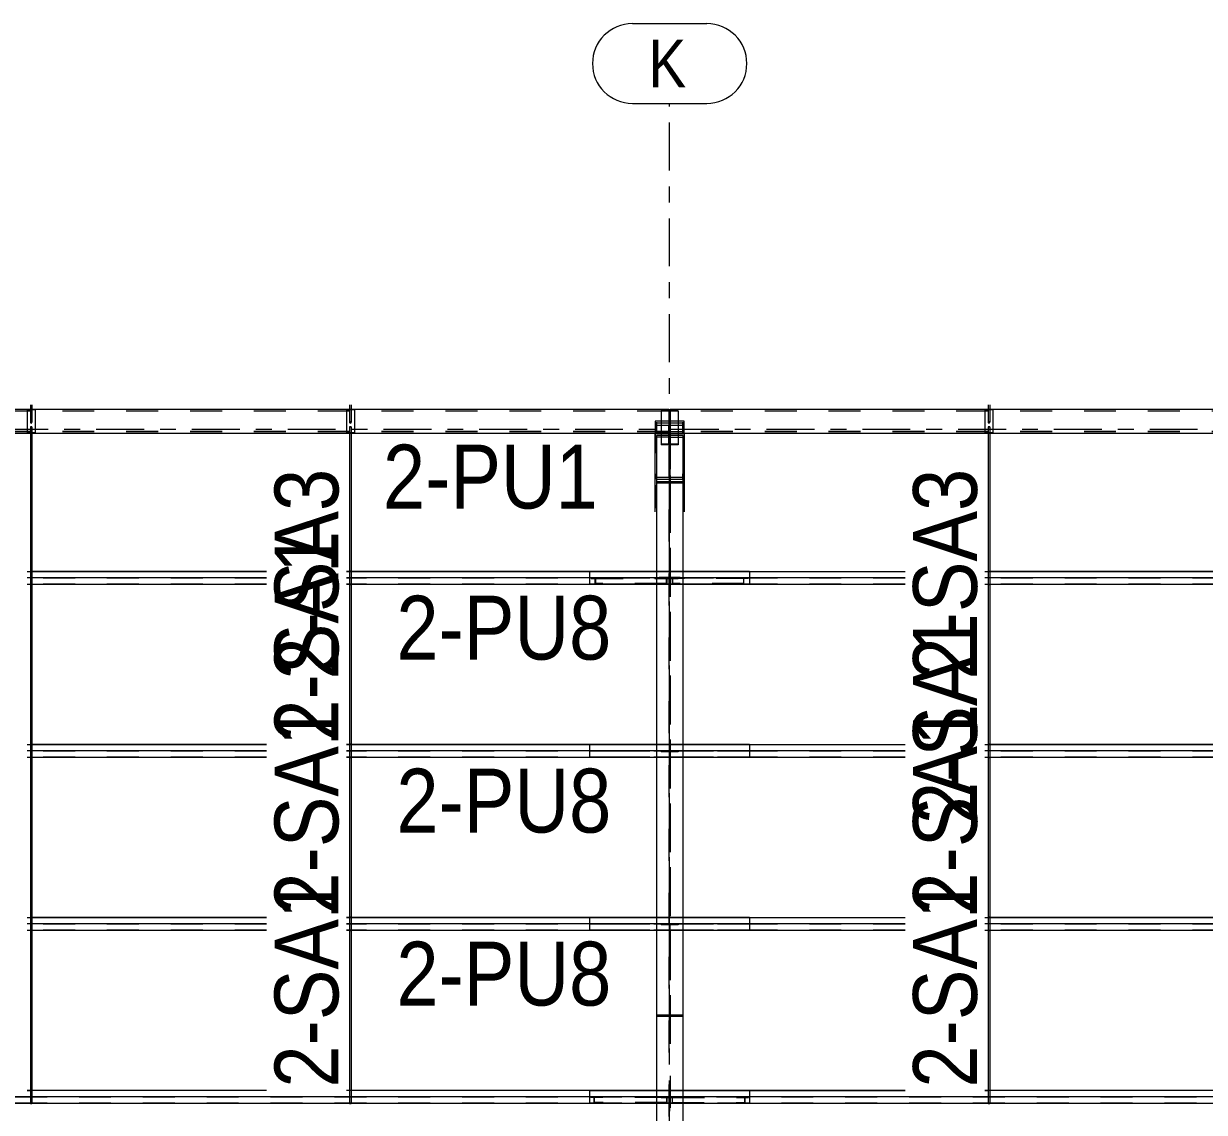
# Model space of a CAD drawing. Header units: millimetres. Extents: x -56 to 1115, y -311 to 509.
# Drawn here: x 456.8 to 530.8, y 49.1 to 117.3 of the extents above; entities that cross this region are included whole.
import ezdxf

# ---------------------------------------------------------------- set-up
doc = ezdxf.new("R2010")
doc.units = ezdxf.units.MM
for name, pattern in [('XKITLINE00', [0]), ('XKITLINE02', [4, 2, -2]), ('XKITLINE03', [6, 3, -1, 1, -1])]:
    doc.linetypes.add(name, pattern=pattern)
for name, color, linetype, lineweight in [('Part', 2, 'Continuous', 0), ('PartMark', 7, 'Continuous', 0), ('S-grid', 1, 'Continuous', 0)]:
    doc.layers.add(name, color=color, linetype=linetype, lineweight=lineweight)
doc.styles.add('ARIAL', font='ARIAL.TTF')

# ---------------------------------------------------------------- blocks, each defined once
blk = doc.blocks.new('*A212')
at = {"layer": 'S-grid', "color": 1, "linetype": 'XKITLINE03', "lineweight": 0}
blk.add_line((335.365, 91.875), (559.246, 91.875), dxfattribs=at)
blk = doc.blocks.new('*A214')
at = {"layer": 'Part', "color": 2, "linetype": 'XKITLINE00', "lineweight": 0}
for p, q in [((492.292, 82.14), (492.292, 82.958)), ((492.292, 82.958), (512.042, 82.958)), ((512.042, 82.943), (492.292, 82.943)), ((517.042, 82.958), (517.242, 82.958)), ((517.242, 82.943), (517.042, 82.943)), ((532.042, 82.958), (517.341, 82.958)), ((532.042, 82.943), (517.341, 82.943)), ((532.042, 82.958), (532.042, 82.958)), ((532.042, 82.943), (532.042, 82.943)), ((537.242, 82.958), (537.042, 82.958)), ((537.242, 82.943), (537.042, 82.943)), ((562.292, 82.958), (537.341, 82.958)), ((562.292, 82.943), (537.341, 82.943)), ((562.292, 82.958), (562.292, 82.14)), ((512.042, 82.557), (492.292, 82.557)), ((512.042, 82.14), (492.292, 82.14)), ((512.042, 82.14), (512.042, 82.14)), ((532.042, 82.557), (517.042, 82.557)), ((532.042, 82.14), (517.042, 82.14)), ((532.042, 82.557), (532.042, 82.557)), ((532.042, 82.14), (532.042, 82.14)), ((562.292, 82.557), (537.042, 82.557)), ((562.292, 82.14), (537.042, 82.14))]:
    blk.add_line(p, q, dxfattribs=at)
at = {"layer": 'Part', "color": 7, "linetype": 'XKITLINE02', "lineweight": 0}
for p, q in [((517.341, 82.958), (517.242, 82.958)), ((517.341, 82.943), (517.242, 82.943)), ((537.341, 82.958), (537.242, 82.958)), ((537.341, 82.943), (537.242, 82.943)), ((512.042, 82.542), (492.292, 82.542)), ((512.042, 82.155), (492.292, 82.155)), ((512.042, 82.155), (512.042, 82.155)), ((532.042, 82.542), (517.042, 82.542)), ((532.042, 82.155), (517.042, 82.155)), ((532.042, 82.542), (532.042, 82.542)), ((532.042, 82.155), (532.042, 82.155)), ((562.292, 82.542), (537.042, 82.542)), ((562.292, 82.155), (537.042, 82.155))]:
    blk.add_line(p, q, dxfattribs=at)
blk = doc.blocks.new('*A215')
at = {"layer": 'Part', "color": 2, "linetype": 'XKITLINE00', "lineweight": 0}
for p, q in [((492.292, 71.307), (492.292, 72.125)), ((492.292, 72.125), (512.042, 72.125)), ((512.042, 72.11), (492.292, 72.11)), ((512.042, 72.125), (512.042, 72.125)), ((512.042, 72.11), (512.042, 72.11)), ((517.042, 72.125), (517.242, 72.125)), ((517.242, 72.11), (517.042, 72.11)), ((532.042, 72.125), (517.341, 72.125)), ((532.042, 72.11), (517.341, 72.11)), ((537.242, 72.125), (537.042, 72.125)), ((537.042, 72.125), (537.042, 72.125)), ((537.242, 72.11), (537.042, 72.11)), ((537.042, 72.11), (537.042, 72.11)), ((562.292, 72.125), (537.341, 72.125)), ((562.292, 72.11), (537.341, 72.11)), ((562.292, 72.125), (562.292, 71.307)), ((512.042, 71.723), (492.292, 71.723)), ((512.042, 71.307), (492.292, 71.307)), ((512.042, 71.723), (512.042, 71.723)), ((512.042, 71.307), (512.042, 71.307)), ((532.042, 71.723), (517.042, 71.723)), ((532.042, 71.307), (517.042, 71.307)), ((562.292, 71.723), (537.042, 71.723)), ((562.292, 71.307), (537.042, 71.307))]:
    blk.add_line(p, q, dxfattribs=at)
at = {"layer": 'Part', "color": 7, "linetype": 'XKITLINE02', "lineweight": 0}
for p, q in [((517.341, 72.125), (517.242, 72.125)), ((517.341, 72.11), (517.242, 72.11)), ((537.341, 72.125), (537.242, 72.125)), ((537.341, 72.11), (537.242, 72.11)), ((512.042, 71.708), (492.292, 71.708)), ((512.042, 71.322), (492.292, 71.322)), ((512.042, 71.708), (512.042, 71.708)), ((512.042, 71.322), (512.042, 71.322)), ((532.042, 71.708), (517.042, 71.708)), ((532.042, 71.322), (517.042, 71.322)), ((562.292, 71.708), (537.042, 71.708)), ((562.292, 71.322), (537.042, 71.322))]:
    blk.add_line(p, q, dxfattribs=at)
blk = doc.blocks.new('*A216')
at = {"layer": 'Part', "color": 2, "linetype": 'XKITLINE00', "lineweight": 0}
for p, q in [((492.292, 49.64), (492.292, 50.458)), ((492.292, 50.458), (512.042, 50.458)), ((512.042, 50.443), (492.292, 50.443)), ((517.042, 50.458), (517.242, 50.458)), ((517.242, 50.443), (517.042, 50.443)), ((532.042, 50.458), (517.341, 50.458)), ((532.042, 50.443), (517.341, 50.443)), ((537.242, 50.458), (537.042, 50.458)), ((537.242, 50.443), (537.042, 50.443)), ((562.292, 50.458), (537.341, 50.458)), ((562.292, 50.443), (537.341, 50.443)), ((562.292, 50.458), (562.292, 49.64)), ((562.292, 50.057), (492.292, 50.057)), ((562.292, 49.64), (492.292, 49.64))]:
    blk.add_line(p, q, dxfattribs=at)
at = {"layer": 'Part', "color": 7, "linetype": 'XKITLINE02', "lineweight": 0}
for p, q in [((517.341, 50.458), (517.242, 50.458)), ((517.341, 50.443), (517.242, 50.443)), ((537.341, 50.458), (537.242, 50.458)), ((537.341, 50.443), (537.242, 50.443)), ((562.292, 50.042), (492.292, 50.042)), ((562.292, 49.655), (492.292, 49.655))]:
    blk.add_line(p, q, dxfattribs=at)
blk = doc.blocks.new('*A217')
at = {"layer": 'Part', "color": 2, "linetype": 'XKITLINE00', "lineweight": 0}
for p, q in [((492.292, 60.473), (492.292, 61.292)), ((492.292, 61.292), (512.042, 61.292)), ((512.042, 61.277), (492.292, 61.277)), ((512.042, 60.89), (492.292, 60.89)), ((512.042, 61.292), (512.042, 61.292)), ((512.042, 61.277), (512.042, 61.277)), ((517.042, 61.292), (517.242, 61.292)), ((517.242, 61.277), (517.042, 61.277)), ((532.042, 60.89), (517.042, 60.89)), ((532.042, 61.292), (517.341, 61.292)), ((532.042, 61.277), (517.341, 61.277)), ((532.042, 61.292), (532.042, 61.292)), ((532.042, 61.277), (532.042, 61.277)), ((537.242, 61.292), (537.042, 61.292)), ((537.242, 61.277), (537.042, 61.277)), ((562.292, 60.89), (537.042, 60.89)), ((562.292, 61.292), (537.341, 61.292)), ((562.292, 61.277), (537.341, 61.277)), ((562.292, 61.292), (562.292, 60.473)), ((512.042, 60.473), (492.292, 60.473)), ((532.042, 60.473), (517.042, 60.473)), ((562.292, 60.473), (537.042, 60.473))]:
    blk.add_line(p, q, dxfattribs=at)
at = {"layer": 'Part', "color": 7, "linetype": 'XKITLINE02', "lineweight": 0}
for p, q in [((512.042, 60.875), (492.292, 60.875)), ((532.042, 60.875), (517.042, 60.875)), ((517.341, 61.292), (517.242, 61.292)), ((517.341, 61.277), (517.242, 61.277)), ((562.292, 60.875), (537.042, 60.875)), ((537.341, 61.292), (537.242, 61.292)), ((537.341, 61.277), (537.242, 61.277)), ((512.042, 60.488), (492.292, 60.488)), ((532.042, 60.488), (517.042, 60.488)), ((562.292, 60.488), (537.042, 60.488))]:
    blk.add_line(p, q, dxfattribs=at)
blk = doc.blocks.new('*A218')
at = {"layer": 'Part', "color": 2, "linetype": 'XKITLINE00', "lineweight": 0}
for p, q in [((497.333, 93.117), (497.333, 93.017)), ((497.333, 93.117), (557.25, 93.117)), ((557.25, 93.117), (557.25, 93.017)), ((556.75, 91.601), (497.833, 91.601))]:
    blk.add_line(p, q, dxfattribs=at)
at = {"layer": 'Part', "color": 7, "linetype": 'XKITLINE02', "lineweight": 0}
for p, q in [((557.25, 93.102), (497.333, 93.102)), ((497.333, 93.017), (497.333, 91.601)), ((557.25, 92.992), (497.333, 92.992)), ((557.25, 93.017), (557.25, 91.601)), ((557.25, 91.726), (497.333, 91.726)), ((557.25, 91.616), (497.333, 91.616)), ((497.833, 91.601), (497.333, 91.601)), ((557.25, 91.601), (556.75, 91.601))]:
    blk.add_line(p, q, dxfattribs=at)
blk = doc.blocks.new('*A301')
at = {"layer": 'Part', "color": 7, "linetype": 'XKITLINE02', "lineweight": 0}
for p, q in [((496.458, 92.314), (496.458, 91.606)), ((497.258, 92.206), (497.258, 88.842)), ((497.325, 88.842), (497.325, 92.206)), ((498.125, 91.606), (498.125, 92.314)), ((498.125, 91.702), (496.458, 91.702)), ((496.458, 91.606), (497.258, 91.606)), ((497.325, 91.606), (498.125, 91.606)), ((496.458, 88.746), (496.458, 89.072)), ((497.258, 88.842), (496.458, 88.842)), ((498.125, 88.842), (497.325, 88.842)), ((498.125, 88.746), (498.125, 89.072)), ((496.458, 88.746), (498.125, 88.746))]:
    blk.add_line(p, q, dxfattribs=at)
blk = doc.blocks.new('*A302')
at = {"layer": 'Part', "color": 2, "linetype": 'XKITLINE00', "lineweight": 0}
for p, q in [((496.458, 91.465), (496.458, 82.958)), ((496.75, 91.465), (496.458, 91.465)), ((498.125, 91.465), (497.833, 91.465)), ((498.125, 91.465), (498.125, 82.958)), ((496.458, 82.14), (496.458, 72.125)), ((498.125, 82.14), (498.125, 72.125)), ((496.458, 71.307), (496.458, 61.292)), ((498.125, 71.307), (498.125, 61.292)), ((496.458, 60.473), (496.458, 50.458)), ((498.125, 60.473), (498.125, 50.458)), ((496.458, 49.64), (496.458, 16.833)), ((498.125, 49.64), (498.125, 16.833))]:
    blk.add_line(p, q, dxfattribs=at)
at = {"layer": 'Part', "color": 7, "linetype": 'XKITLINE02', "lineweight": 0}
for p, q in [((497.254, 91.373), (496.458, 91.373)), ((497.833, 91.465), (496.75, 91.465)), ((497.254, 16.833), (497.254, 91.373)), ((497.329, 91.373), (497.329, 16.833)), ((497.329, 91.373), (498.125, 91.373)), ((496.458, 88.601), (497.254, 88.601)), ((496.458, 88.509), (498.125, 88.509)), ((497.329, 88.601), (498.125, 88.601)), ((496.458, 82.958), (496.458, 82.14)), ((498.125, 82.958), (498.125, 82.14)), ((496.458, 72.125), (496.458, 71.307)), ((498.125, 72.125), (498.125, 71.307)), ((496.458, 61.292), (496.458, 60.473)), ((498.125, 61.292), (498.125, 60.473)), ((496.458, 50.458), (496.458, 49.64)), ((498.125, 50.458), (498.125, 49.64)), ((498.125, 16.833), (496.458, 16.833))]:
    blk.add_line(p, q, dxfattribs=at)
blk = doc.blocks.new('*A309')
at = {"layer": 'Part', "color": 7, "linetype": 'XKITLINE02', "lineweight": 0}
for p, q in [((497.254, 88.432), (497.329, 88.434)), ((497.254, 88.432), (497.254, 55.175)), ((497.254, 88.386), (497.329, 88.386)), ((497.329, 88.434), (497.329, 55.175)), ((496.458, 79.308), (496.458, 55.164)), ((498.125, 79.308), (498.125, 55.164)), ((498.125, 55.175), (496.458, 55.175)), ((496.458, 55.164), (498.125, 55.164))]:
    blk.add_line(p, q, dxfattribs=at)
blk = doc.blocks.new('*A311')
at = {"layer": 'Part', "color": 7, "linetype": 'XKITLINE02', "lineweight": 0}
for p, q in [((496.633, 50.042), (496.633, 50.083)), ((496.633, 50.083), (497.258, 50.083)), ((497.258, 50.042), (496.633, 50.042)), ((497.133, 50.042), (497.133, 50.083)), ((497.258, 50.083), (497.258, 50.042))]:
    blk.add_line(p, q, dxfattribs=at)
blk = doc.blocks.new('*A312')
at = {"layer": 'Part', "color": 7, "linetype": 'XKITLINE02', "lineweight": 0}
for p, q in [((497.325, 50.083), (497.95, 50.083)), ((497.325, 50.042), (497.325, 50.083)), ((497.95, 50.042), (497.325, 50.042)), ((497.45, 50.042), (497.45, 50.083)), ((497.95, 50.083), (497.95, 50.042))]:
    blk.add_line(p, q, dxfattribs=at)
blk = doc.blocks.new('*A320')
at = {"layer": 'Part', "color": 2, "linetype": 'XKITLINE00', "lineweight": 0}
for p, q in [((457.242, 93.387), (457.242, 93.117)), ((457.341, 93.398), (457.341, 93.117)), ((457.253, 92.331), (457.252, 92.329)), ((457.286, 92.349), (457.253, 92.331)), ((457.323, 92.339), (457.286, 92.349)), ((457.328, 92.329), (457.323, 92.339))]:
    blk.add_line(p, q, dxfattribs=at)
at = {"layer": 'Part', "color": 7, "linetype": 'XKITLINE02', "lineweight": 0}
for p, q in [((457.242, 93.117), (457.242, 92.295)), ((457.341, 93.117), (457.341, 92.305)), ((457.252, 92.329), (457.242, 92.295)), ((457.242, 92.295), (457.26, 92.261)), ((457.26, 92.261), (457.297, 92.251)), ((457.297, 92.251), (457.331, 92.269)), ((457.341, 92.305), (457.328, 92.329)), ((457.331, 92.269), (457.341, 92.305))]:
    blk.add_line(p, q, dxfattribs=at)
blk = doc.blocks.new('*A321')
at = {"layer": 'Part', "color": 2, "linetype": 'XKITLINE00', "lineweight": 0}
for p, q in [((477.242, 93.387), (477.242, 93.117)), ((477.341, 93.398), (477.341, 93.117)), ((477.253, 92.331), (477.252, 92.329)), ((477.286, 92.349), (477.253, 92.331)), ((477.323, 92.339), (477.286, 92.349)), ((477.328, 92.329), (477.323, 92.339))]:
    blk.add_line(p, q, dxfattribs=at)
at = {"layer": 'Part', "color": 7, "linetype": 'XKITLINE02', "lineweight": 0}
for p, q in [((477.242, 93.117), (477.242, 92.295)), ((477.341, 93.117), (477.341, 92.305)), ((477.252, 92.329), (477.242, 92.295)), ((477.242, 92.295), (477.26, 92.261)), ((477.26, 92.261), (477.297, 92.251)), ((477.297, 92.251), (477.331, 92.269)), ((477.341, 92.305), (477.328, 92.329)), ((477.331, 92.269), (477.341, 92.305))]:
    blk.add_line(p, q, dxfattribs=at)
blk = doc.blocks.new('*A322')
at = {"layer": 'Part', "color": 7, "linetype": 'XKITLINE02', "lineweight": 0}
for p, q in [((497.258, 88.963), (497.258, 87.127)), ((497.325, 88.963), (497.325, 87.127)), ((497.325, 88.759), (497.258, 88.759)), ((497.258, 88.67), (497.325, 88.67))]:
    blk.add_line(p, q, dxfattribs=at)
blk = doc.blocks.new('*A323')
at = {"layer": 'Part', "color": 7, "linetype": 'XKITLINE02', "lineweight": 0}
for p, q in [((502.212, 82.542), (497.471, 82.542)), ((497.471, 82.208), (497.471, 82.542)), ((501.948, 82.208), (497.471, 82.208)), ((497.485, 82.208), (497.485, 82.525)), ((502.212, 82.525), (497.485, 82.525)), ((501.934, 82.208), (501.934, 82.542)), ((501.948, 82.208), (501.948, 82.525)), ((502.212, 82.542), (502.212, 82.525))]:
    blk.add_line(p, q, dxfattribs=at)
blk = doc.blocks.new('*A324')
at = {"layer": 'Part', "color": 7, "linetype": 'XKITLINE02', "lineweight": 0}
for p, q in [((492.371, 82.542), (497.112, 82.542)), ((492.371, 82.542), (492.371, 82.525)), ((492.371, 82.525), (497.098, 82.525)), ((492.635, 82.208), (492.635, 82.525)), ((497.112, 82.208), (492.635, 82.208)), ((492.649, 82.542), (492.649, 82.208)), ((497.098, 82.208), (497.098, 82.525)), ((497.112, 82.542), (497.112, 82.208))]:
    blk.add_line(p, q, dxfattribs=at)
blk = doc.blocks.new('*A325')
at = {"layer": 'Part', "color": 7, "linetype": 'XKITLINE02', "lineweight": 0}
for p, q in [((496.375, 92.368), (496.375, 86.914)), ((498.208, 92.368), (496.375, 92.368)), ((498.208, 92.237), (496.375, 92.237)), ((498.208, 86.914), (498.208, 92.368))]:
    blk.add_line(p, q, dxfattribs=at)
blk = doc.blocks.new('*A326')
at = {"layer": 'Part', "color": 7, "linetype": 'XKITLINE02', "lineweight": 0}
for p, q in [((496.375, 92.237), (496.375, 91.601)), ((498.208, 92.237), (496.375, 92.237)), ((498.208, 92.106), (496.375, 92.106)), ((498.208, 91.601), (498.208, 92.237))]:
    blk.add_line(p, q, dxfattribs=at)
at = {"layer": 'Part', "color": 2, "linetype": 'XKITLINE00', "lineweight": 0}
for p, q in [((496.375, 86.702), (496.375, 91.601)), ((498.208, 91.601), (498.208, 86.702))]:
    blk.add_line(p, q, dxfattribs=at)
blk = doc.blocks.new('*A327')
at = {"layer": 'Part', "color": 7, "linetype": 'XKITLINE02', "lineweight": 0}
for p, q in [((497.258, 82.583), (496.633, 82.583)), ((496.633, 82.542), (496.633, 82.583)), ((497.258, 82.542), (496.633, 82.542)), ((497.258, 82.542), (497.258, 82.583))]:
    blk.add_line(p, q, dxfattribs=at)
blk = doc.blocks.new('*A328')
at = {"layer": 'Part', "color": 7, "linetype": 'XKITLINE02', "lineweight": 0}
for p, q in [((497.325, 82.583), (497.325, 82.542)), ((497.95, 82.583), (497.325, 82.583)), ((497.325, 82.542), (497.95, 82.542)), ((497.95, 82.542), (497.95, 82.583))]:
    blk.add_line(p, q, dxfattribs=at)
blk = doc.blocks.new('*A329')
at = {"layer": 'Part', "color": 2, "linetype": 'XKITLINE00', "lineweight": 0}
for p, q in [((517.242, 93.387), (517.242, 93.117)), ((517.341, 93.398), (517.341, 93.117)), ((517.253, 92.331), (517.252, 92.329)), ((517.286, 92.349), (517.253, 92.331)), ((517.323, 92.339), (517.286, 92.349)), ((517.328, 92.329), (517.323, 92.339))]:
    blk.add_line(p, q, dxfattribs=at)
at = {"layer": 'Part', "color": 7, "linetype": 'XKITLINE02', "lineweight": 0}
for p, q in [((517.242, 93.117), (517.242, 92.295)), ((517.341, 93.117), (517.341, 92.305)), ((517.252, 92.329), (517.242, 92.295)), ((517.242, 92.295), (517.26, 92.261)), ((517.26, 92.261), (517.297, 92.251)), ((517.297, 92.251), (517.331, 92.269)), ((517.341, 92.305), (517.328, 92.329)), ((517.331, 92.269), (517.341, 92.305))]:
    blk.add_line(p, q, dxfattribs=at)
blk = doc.blocks.new('*A580')
at = {"layer": 'Part', "color": 2, "linetype": 'XKITLINE00', "lineweight": 0}
for p, q in [((517.26, 72.134), (517.242, 72.132)), ((517.242, 72.132), (517.242, 71.723)), ((517.242, 72.132), (517.253, 72.129)), ((517.253, 72.129), (517.286, 72.128)), ((517.297, 72.135), (517.26, 72.134)), ((517.286, 72.128), (517.323, 72.129)), ((517.331, 72.134), (517.297, 72.135)), ((517.323, 72.129), (517.341, 72.131)), ((517.341, 72.131), (517.331, 72.134)), ((517.341, 72.131), (517.341, 71.723)), ((517.242, 71.307), (517.242, 61.299)), ((517.341, 71.307), (517.341, 61.298))]:
    blk.add_line(p, q, dxfattribs=at)
at = {"layer": 'Part', "color": 7, "linetype": 'XKITLINE02', "lineweight": 0}
for p, q in [((517.242, 71.723), (517.242, 71.307)), ((517.341, 71.723), (517.341, 71.307)), ((517.242, 61.299), (517.242, 60.467)), ((517.341, 61.298), (517.341, 60.466)), ((517.242, 60.467), (517.26, 60.47)), ((517.253, 60.465), (517.242, 60.467)), ((517.286, 60.463), (517.253, 60.465)), ((517.26, 60.47), (517.297, 60.47)), ((517.323, 60.464), (517.286, 60.463)), ((517.297, 60.47), (517.331, 60.469)), ((517.341, 60.466), (517.323, 60.464)), ((517.331, 60.469), (517.341, 60.466))]:
    blk.add_line(p, q, dxfattribs=at)
blk = doc.blocks.new('*A581')
at = {"layer": 'Part', "color": 2, "linetype": 'XKITLINE00', "lineweight": 0}
for p, q in [((517.26, 61.301), (517.242, 61.299)), ((517.242, 61.299), (517.242, 60.89)), ((517.242, 61.299), (517.253, 61.296)), ((517.253, 61.296), (517.286, 61.295)), ((517.297, 61.302), (517.26, 61.301)), ((517.286, 61.295), (517.323, 61.295)), ((517.331, 61.3), (517.297, 61.302)), ((517.323, 61.295), (517.341, 61.298)), ((517.341, 61.298), (517.331, 61.3)), ((517.341, 61.298), (517.341, 60.89)), ((517.242, 60.473), (517.242, 50.057)), ((517.341, 60.473), (517.341, 50.057)), ((517.242, 49.634), (517.242, 49.64)), ((517.253, 49.631), (517.242, 49.634)), ((517.286, 49.63), (517.253, 49.631)), ((517.323, 49.631), (517.286, 49.63)), ((517.341, 49.633), (517.323, 49.631)), ((517.341, 49.633), (517.341, 49.64))]:
    blk.add_line(p, q, dxfattribs=at)
at = {"layer": 'Part', "color": 7, "linetype": 'XKITLINE02', "lineweight": 0}
for p, q in [((517.242, 60.89), (517.242, 60.473)), ((517.341, 60.89), (517.341, 60.473)), ((517.242, 50.057), (517.242, 49.64)), ((517.242, 49.634), (517.26, 49.636)), ((517.26, 49.636), (517.297, 49.637)), ((517.297, 49.637), (517.331, 49.636)), ((517.331, 49.636), (517.341, 49.633)), ((517.341, 50.057), (517.341, 49.64))]:
    blk.add_line(p, q, dxfattribs=at)
blk = doc.blocks.new('*A582')
at = {"layer": 'Part', "color": 7, "linetype": 'XKITLINE02', "lineweight": 0}
for p, q in [((497.329, 55.175), (498.079, 55.175)), ((497.329, 55.092), (497.329, 55.175)), ((498.079, 55.092), (497.329, 55.092)), ((497.454, 55.175), (497.454, 55.092)), ((498.079, 55.175), (498.079, 55.092))]:
    blk.add_line(p, q, dxfattribs=at)
blk = doc.blocks.new('*A583')
at = {"layer": 'Part', "color": 7, "linetype": 'XKITLINE02', "lineweight": 0}
for p, q in [((496.504, 55.175), (497.254, 55.175)), ((496.504, 55.092), (496.504, 55.175)), ((497.254, 55.092), (496.504, 55.092)), ((497.129, 55.175), (497.129, 55.092)), ((497.254, 55.175), (497.254, 55.092))]:
    blk.add_line(p, q, dxfattribs=at)
blk = doc.blocks.new('*A587')
at = {"layer": 'Part', "color": 2, "linetype": 'XKITLINE00', "lineweight": 0}
for p, q in [((437.333, 93.117), (437.333, 93.017)), ((437.333, 93.117), (497.25, 93.117)), ((497.25, 93.117), (497.25, 93.017)), ((496.75, 91.601), (437.833, 91.601))]:
    blk.add_line(p, q, dxfattribs=at)
at = {"layer": 'Part', "color": 7, "linetype": 'XKITLINE02', "lineweight": 0}
for p, q in [((497.25, 93.102), (437.333, 93.102)), ((437.333, 93.017), (437.333, 91.601)), ((497.25, 92.992), (437.333, 92.992)), ((497.25, 93.017), (497.25, 91.601)), ((497.25, 91.726), (437.333, 91.726)), ((497.25, 91.616), (437.333, 91.616)), ((437.833, 91.601), (437.333, 91.601)), ((497.25, 91.601), (496.75, 91.601))]:
    blk.add_line(p, q, dxfattribs=at)
blk = doc.blocks.new('*A588')
at = {"layer": 'Part', "color": 7, "linetype": 'XKITLINE02', "lineweight": 0}
for p, q in [((477.542, 93.076), (477.042, 93.076)), ((477.042, 93.076), (477.042, 91.642)), ((477.542, 93.076), (477.542, 91.642)), ((477.542, 91.642), (477.042, 91.642))]:
    blk.add_line(p, q, dxfattribs=at)
blk = doc.blocks.new('*A589')
at = {"layer": 'Part', "color": 7, "linetype": 'XKITLINE02', "lineweight": 0}
for p, q in [((477.26, 92.019), (477.242, 92.016)), ((477.242, 92.016), (477.242, 91.601)), ((477.242, 92.016), (477.253, 92.012)), ((477.253, 92.012), (477.286, 92.01)), ((477.297, 92.02), (477.26, 92.019)), ((477.286, 92.01), (477.323, 92.011)), ((477.331, 92.018), (477.297, 92.02)), ((477.323, 92.011), (477.341, 92.015)), ((477.341, 92.015), (477.331, 92.018)), ((477.341, 92.015), (477.341, 91.601)), ((477.242, 82.965), (477.242, 82.135)), ((477.341, 82.964), (477.341, 82.134)), ((477.242, 82.135), (477.26, 82.139)), ((477.253, 82.131), (477.242, 82.135)), ((477.286, 82.13), (477.253, 82.131)), ((477.26, 82.139), (477.297, 82.14)), ((477.323, 82.131), (477.286, 82.13)), ((477.297, 82.14), (477.331, 82.138)), ((477.341, 82.134), (477.323, 82.131)), ((477.331, 82.138), (477.341, 82.134))]:
    blk.add_line(p, q, dxfattribs=at)
at = {"layer": 'Part', "color": 2, "linetype": 'XKITLINE00', "lineweight": 0}
for p, q in [((477.242, 91.601), (477.242, 82.965)), ((477.341, 91.601), (477.341, 82.964))]:
    blk.add_line(p, q, dxfattribs=at)
blk = doc.blocks.new('*A590')
at = {"layer": 'Part', "color": 7, "linetype": 'XKITLINE02', "lineweight": 0}
for p, q in [((457.542, 93.076), (457.042, 93.076)), ((457.042, 93.076), (457.042, 91.642)), ((457.542, 93.076), (457.542, 91.642)), ((457.542, 91.642), (457.042, 91.642))]:
    blk.add_line(p, q, dxfattribs=at)
blk = doc.blocks.new('*A591')
at = {"layer": 'Part', "color": 7, "linetype": 'XKITLINE02', "lineweight": 0}
for p, q in [((457.26, 92.019), (457.242, 92.016)), ((457.242, 92.016), (457.242, 91.601)), ((457.242, 92.016), (457.253, 92.012)), ((457.253, 92.012), (457.286, 92.01)), ((457.297, 92.02), (457.26, 92.019)), ((457.286, 92.01), (457.323, 92.011)), ((457.331, 92.018), (457.297, 92.02)), ((457.323, 92.011), (457.341, 92.015)), ((457.341, 92.015), (457.331, 92.018)), ((457.341, 92.015), (457.341, 91.601)), ((457.242, 82.965), (457.242, 82.135)), ((457.341, 82.964), (457.341, 82.134)), ((457.242, 82.135), (457.26, 82.139)), ((457.253, 82.131), (457.242, 82.135)), ((457.286, 82.13), (457.253, 82.131)), ((457.26, 82.139), (457.297, 82.14)), ((457.323, 82.131), (457.286, 82.13)), ((457.297, 82.14), (457.331, 82.138)), ((457.341, 82.134), (457.323, 82.131)), ((457.331, 82.138), (457.341, 82.134))]:
    blk.add_line(p, q, dxfattribs=at)
at = {"layer": 'Part', "color": 2, "linetype": 'XKITLINE00', "lineweight": 0}
for p, q in [((457.242, 91.601), (457.242, 82.965)), ((457.341, 91.601), (457.341, 82.964))]:
    blk.add_line(p, q, dxfattribs=at)
blk = doc.blocks.new('*A598')
at = {"layer": 'Part', "color": 7, "linetype": 'XKITLINE02', "lineweight": 0}
for p, q in [((517.26, 92.019), (517.242, 92.016)), ((517.242, 92.016), (517.242, 91.601)), ((517.242, 92.016), (517.253, 92.012)), ((517.253, 92.012), (517.286, 92.01)), ((517.297, 92.02), (517.26, 92.019)), ((517.286, 92.01), (517.323, 92.011)), ((517.331, 92.018), (517.297, 92.02)), ((517.323, 92.011), (517.341, 92.015)), ((517.341, 92.015), (517.331, 92.018)), ((517.341, 92.015), (517.341, 91.601)), ((517.242, 82.965), (517.242, 82.135)), ((517.341, 82.964), (517.341, 82.134)), ((517.242, 82.135), (517.26, 82.139)), ((517.253, 82.131), (517.242, 82.135)), ((517.286, 82.13), (517.253, 82.131)), ((517.26, 82.139), (517.297, 82.14)), ((517.323, 82.131), (517.286, 82.13)), ((517.297, 82.14), (517.331, 82.138)), ((517.341, 82.134), (517.323, 82.131)), ((517.331, 82.138), (517.341, 82.134))]:
    blk.add_line(p, q, dxfattribs=at)
at = {"layer": 'Part', "color": 2, "linetype": 'XKITLINE00', "lineweight": 0}
for p, q in [((517.242, 91.601), (517.242, 82.965)), ((517.341, 91.601), (517.341, 82.964))]:
    blk.add_line(p, q, dxfattribs=at)
blk = doc.blocks.new('*A599')
at = {"layer": 'Part', "color": 7, "linetype": 'XKITLINE02', "lineweight": 0}
for p, q in [((517.542, 93.076), (517.042, 93.076)), ((517.042, 93.076), (517.042, 91.642)), ((517.542, 93.076), (517.542, 91.642)), ((517.542, 91.642), (517.042, 91.642))]:
    blk.add_line(p, q, dxfattribs=at)
blk = doc.blocks.new('*A602')
at = {"layer": 'Part', "color": 2, "linetype": 'XKITLINE00', "lineweight": 0}
for p, q in [((497.833, 90.934), (496.75, 90.934)), ((496.75, 90.934), (496.75, 90.892)), ((497.833, 90.892), (496.75, 90.892)), ((497.833, 90.934), (497.833, 90.892))]:
    blk.add_line(p, q, dxfattribs=at)
blk = doc.blocks.new('*A603')
at = {"layer": 'Part', "color": 2, "linetype": 'XKITLINE00', "lineweight": 0}
for p, q in [((496.75, 93.017), (497.833, 93.017)), ((496.75, 93.017), (496.75, 90.934)), ((497.833, 93.017), (497.833, 90.934)), ((497.833, 90.934), (496.75, 90.934))]:
    blk.add_line(p, q, dxfattribs=at)
at = {"layer": 'Part', "color": 7, "linetype": 'XKITLINE02', "lineweight": 0}
for p, q in [((497.833, 93.017), (496.75, 93.017)), ((496.75, 90.934), (497.833, 90.934))]:
    blk.add_line(p, q, dxfattribs=at)
blk = doc.blocks.new('*A604')
at = {"layer": 'Part', "color": 7, "linetype": 'XKITLINE02', "lineweight": 0}
for p, q in [((497.333, 92.106), (497.25, 92.106)), ((497.25, 92.106), (497.25, 91.542)), ((497.25, 90.934), (497.25, 92.106)), ((497.333, 91.542), (497.333, 92.106)), ((497.333, 92.106), (497.333, 90.934)), ((497.333, 91.542), (497.25, 91.542)), ((497.25, 91.542), (497.25, 91.34)), ((497.333, 91.34), (497.25, 91.34)), ((497.25, 90.934), (497.25, 91.34)), ((497.333, 91.34), (497.333, 91.542)), ((497.333, 90.934), (497.333, 91.34)), ((497.333, 90.934), (497.25, 90.934)), ((497.333, 90.934), (497.25, 90.934)), ((497.25, 90.934), (497.25, 90.934)), ((497.333, 90.934), (497.333, 90.934))]:
    blk.add_line(p, q, dxfattribs=at)
blk = doc.blocks.new('*A605')
at = {"layer": 'Part', "color": 7, "linetype": 'XKITLINE02', "lineweight": 0}
for p, q in [((497.271, 82.5), (497.271, 82.14)), ((497.271, 82.5), (497.312, 82.5)), ((497.271, 82.5), (497.312, 82.5)), ((497.312, 82.5), (497.312, 82.14))]:
    blk.add_line(p, q, dxfattribs=at)
at = {"layer": 'Part', "color": 2, "linetype": 'XKITLINE00', "lineweight": 0}
for p, q in [((497.271, 82.14), (497.271, 81.667)), ((497.312, 81.667), (497.312, 82.14)), ((497.271, 81.667), (497.312, 81.667))]:
    blk.add_line(p, q, dxfattribs=at)
blk = doc.blocks.new('*A606')
at = {"layer": 'Part', "color": 7, "linetype": 'XKITLINE02', "lineweight": 0}
for p, q in [((497.833, 82.542), (496.75, 82.542)), ((496.75, 82.542), (496.75, 82.5)), ((497.833, 82.5), (496.75, 82.5)), ((497.833, 82.542), (497.833, 82.5))]:
    blk.add_line(p, q, dxfattribs=at)
blk = doc.blocks.new('*A607')
at = {"layer": 'Part', "color": 7, "linetype": 'XKITLINE02', "lineweight": 0}
for p, q in [((497.25, 92.368), (497.25, 91.715)), ((497.333, 92.368), (497.25, 92.368)), ((497.333, 91.833), (497.25, 91.833)), ((497.25, 91.78), (497.333, 91.78)), ((497.333, 91.715), (497.333, 92.368)), ((497.25, 91.715), (497.333, 91.715))]:
    blk.add_line(p, q, dxfattribs=at)
blk = doc.blocks.new('*A697')
at = {"layer": 'S-grid', "color": 1, "linetype": 'XKITLINE03', "lineweight": 0}
blk.add_line((497.292, -5.925), (497.292, 112.27), dxfattribs=at)
at = {"layer": 'S-grid', "color": 3, "style": 'ARIAL', "width": 0.85}
blk.add_text('K', height=3, dxfattribs=at).set_placement((495.957, 113.27))
blk = doc.blocks.new('*A704')
at = {"layer": 'Part', "color": 2, "linetype": 'XKITLINE00', "lineweight": 0}
for p, q in [((432.292, 82.14), (432.292, 82.958)), ((432.292, 82.958), (452.042, 82.958)), ((452.042, 82.943), (432.292, 82.943)), ((452.042, 82.958), (452.042, 82.958)), ((452.042, 82.943), (452.042, 82.943)), ((457.042, 82.958), (457.242, 82.958)), ((457.242, 82.943), (457.042, 82.943)), ((472.042, 82.958), (457.341, 82.958)), ((472.042, 82.943), (457.341, 82.943)), ((472.042, 82.958), (472.042, 82.958)), ((472.042, 82.943), (472.042, 82.943)), ((477.242, 82.958), (477.042, 82.958)), ((477.242, 82.943), (477.042, 82.943)), ((502.292, 82.958), (477.341, 82.958)), ((502.292, 82.943), (477.341, 82.943)), ((502.292, 82.958), (502.292, 82.14)), ((452.042, 82.557), (432.292, 82.557)), ((452.042, 82.14), (432.292, 82.14)), ((452.042, 82.557), (452.042, 82.557)), ((452.042, 82.14), (452.042, 82.14)), ((472.042, 82.557), (457.042, 82.557)), ((472.042, 82.14), (457.042, 82.14)), ((472.042, 82.557), (472.042, 82.557)), ((472.042, 82.14), (472.042, 82.14)), ((502.292, 82.557), (477.042, 82.557)), ((502.292, 82.14), (477.042, 82.14))]:
    blk.add_line(p, q, dxfattribs=at)
at = {"layer": 'Part', "color": 7, "linetype": 'XKITLINE02', "lineweight": 0}
for p, q in [((457.341, 82.958), (457.242, 82.958)), ((457.341, 82.943), (457.242, 82.943)), ((477.341, 82.958), (477.242, 82.958)), ((477.341, 82.943), (477.242, 82.943)), ((452.042, 82.542), (432.292, 82.542)), ((452.042, 82.155), (432.292, 82.155)), ((452.042, 82.542), (452.042, 82.542)), ((452.042, 82.155), (452.042, 82.155)), ((472.042, 82.542), (457.042, 82.542)), ((472.042, 82.155), (457.042, 82.155)), ((472.042, 82.542), (472.042, 82.542)), ((472.042, 82.155), (472.042, 82.155)), ((502.292, 82.542), (477.042, 82.542)), ((502.292, 82.155), (477.042, 82.155))]:
    blk.add_line(p, q, dxfattribs=at)
blk = doc.blocks.new('*A705')
at = {"layer": 'Part', "color": 2, "linetype": 'XKITLINE00', "lineweight": 0}
for p, q in [((432.292, 71.307), (432.292, 72.125)), ((432.292, 72.125), (452.042, 72.125)), ((452.042, 72.11), (432.292, 72.11)), ((457.042, 72.125), (457.042, 72.125)), ((457.042, 72.125), (457.242, 72.125)), ((457.242, 72.11), (457.042, 72.11)), ((457.042, 72.11), (457.042, 72.11)), ((472.042, 72.125), (457.341, 72.125)), ((472.042, 72.11), (457.341, 72.11)), ((477.242, 72.125), (477.042, 72.125)), ((477.042, 72.125), (477.042, 72.125)), ((477.242, 72.11), (477.042, 72.11)), ((477.042, 72.11), (477.042, 72.11)), ((502.292, 72.125), (477.341, 72.125)), ((502.292, 72.11), (477.341, 72.11)), ((502.292, 72.125), (502.292, 71.307)), ((452.042, 71.723), (432.292, 71.723)), ((452.042, 71.307), (432.292, 71.307)), ((472.042, 71.723), (457.042, 71.723)), ((472.042, 71.307), (457.042, 71.307)), ((502.292, 71.723), (477.042, 71.723)), ((502.292, 71.307), (477.042, 71.307))]:
    blk.add_line(p, q, dxfattribs=at)
at = {"layer": 'Part', "color": 7, "linetype": 'XKITLINE02', "lineweight": 0}
for p, q in [((457.341, 72.125), (457.242, 72.125)), ((457.341, 72.11), (457.242, 72.11)), ((477.341, 72.125), (477.242, 72.125)), ((477.341, 72.11), (477.242, 72.11)), ((452.042, 71.708), (432.292, 71.708)), ((452.042, 71.322), (432.292, 71.322)), ((472.042, 71.708), (457.042, 71.708)), ((472.042, 71.322), (457.042, 71.322)), ((502.292, 71.708), (477.042, 71.708)), ((502.292, 71.322), (477.042, 71.322))]:
    blk.add_line(p, q, dxfattribs=at)
blk = doc.blocks.new('*A706')
at = {"layer": 'Part', "color": 2, "linetype": 'XKITLINE00', "lineweight": 0}
for p, q in [((432.292, 49.64), (432.292, 50.458)), ((432.292, 50.458), (452.042, 50.458)), ((452.042, 50.443), (432.292, 50.443)), ((457.042, 50.458), (457.242, 50.458)), ((457.242, 50.443), (457.042, 50.443)), ((472.042, 50.458), (457.341, 50.458)), ((472.042, 50.443), (457.341, 50.443)), ((477.242, 50.458), (477.042, 50.458)), ((477.242, 50.443), (477.042, 50.443)), ((502.292, 50.458), (477.341, 50.458)), ((502.292, 50.443), (477.341, 50.443)), ((502.292, 50.458), (502.292, 49.64)), ((502.292, 50.057), (432.292, 50.057)), ((502.292, 49.64), (432.292, 49.64))]:
    blk.add_line(p, q, dxfattribs=at)
at = {"layer": 'Part', "color": 7, "linetype": 'XKITLINE02', "lineweight": 0}
for p, q in [((457.341, 50.458), (457.242, 50.458)), ((457.341, 50.443), (457.242, 50.443)), ((477.341, 50.458), (477.242, 50.458)), ((477.341, 50.443), (477.242, 50.443)), ((502.292, 50.042), (432.292, 50.042)), ((502.292, 49.655), (432.292, 49.655))]:
    blk.add_line(p, q, dxfattribs=at)
blk = doc.blocks.new('*A707')
at = {"layer": 'Part', "color": 2, "linetype": 'XKITLINE00', "lineweight": 0}
for p, q in [((432.292, 60.473), (432.292, 61.292)), ((432.292, 61.292), (452.042, 61.292)), ((452.042, 61.277), (432.292, 61.277)), ((452.042, 60.89), (432.292, 60.89)), ((452.042, 61.292), (452.042, 61.292)), ((452.042, 61.277), (452.042, 61.277)), ((457.042, 61.292), (457.242, 61.292)), ((457.242, 61.277), (457.042, 61.277)), ((472.042, 60.89), (457.042, 60.89)), ((472.042, 61.292), (457.341, 61.292)), ((472.042, 61.277), (457.341, 61.277)), ((472.042, 61.292), (472.042, 61.292)), ((472.042, 61.277), (472.042, 61.277)), ((477.242, 61.292), (477.042, 61.292)), ((477.242, 61.277), (477.042, 61.277)), ((502.292, 60.89), (477.042, 60.89)), ((502.292, 61.292), (477.341, 61.292)), ((502.292, 61.277), (477.341, 61.277)), ((502.292, 61.292), (502.292, 60.473)), ((452.042, 60.473), (432.292, 60.473)), ((472.042, 60.473), (457.042, 60.473)), ((502.292, 60.473), (477.042, 60.473))]:
    blk.add_line(p, q, dxfattribs=at)
at = {"layer": 'Part', "color": 7, "linetype": 'XKITLINE02', "lineweight": 0}
for p, q in [((452.042, 60.875), (432.292, 60.875)), ((472.042, 60.875), (457.042, 60.875)), ((457.341, 61.292), (457.242, 61.292)), ((457.341, 61.277), (457.242, 61.277)), ((502.292, 60.875), (477.042, 60.875)), ((477.341, 61.292), (477.242, 61.292)), ((477.341, 61.277), (477.242, 61.277)), ((452.042, 60.488), (432.292, 60.488)), ((472.042, 60.488), (457.042, 60.488)), ((502.292, 60.488), (477.042, 60.488))]:
    blk.add_line(p, q, dxfattribs=at)
blk = doc.blocks.new('*A718')
at = {"layer": 'Part', "color": 2, "linetype": 'XKITLINE00', "lineweight": 0}
for p, q in [((457.26, 61.301), (457.242, 61.299)), ((457.242, 61.299), (457.242, 60.89)), ((457.242, 61.299), (457.253, 61.296)), ((457.253, 61.296), (457.286, 61.295)), ((457.297, 61.302), (457.26, 61.301)), ((457.286, 61.295), (457.323, 61.295)), ((457.331, 61.3), (457.297, 61.302)), ((457.323, 61.295), (457.341, 61.298)), ((457.341, 61.298), (457.331, 61.3)), ((457.341, 61.298), (457.341, 60.89)), ((457.242, 60.473), (457.242, 50.057)), ((457.341, 60.473), (457.341, 50.057)), ((457.242, 49.634), (457.242, 49.64)), ((457.253, 49.631), (457.242, 49.634)), ((457.286, 49.63), (457.253, 49.631)), ((457.323, 49.631), (457.286, 49.63)), ((457.341, 49.633), (457.323, 49.631)), ((457.341, 49.633), (457.341, 49.64))]:
    blk.add_line(p, q, dxfattribs=at)
at = {"layer": 'Part', "color": 7, "linetype": 'XKITLINE02', "lineweight": 0}
for p, q in [((457.242, 60.89), (457.242, 60.473)), ((457.341, 60.89), (457.341, 60.473)), ((457.242, 50.057), (457.242, 49.64)), ((457.242, 49.634), (457.26, 49.636)), ((457.26, 49.636), (457.297, 49.637)), ((457.297, 49.637), (457.331, 49.636)), ((457.331, 49.636), (457.341, 49.633)), ((457.341, 50.057), (457.341, 49.64))]:
    blk.add_line(p, q, dxfattribs=at)
blk = doc.blocks.new('*A719')
at = {"layer": 'Part', "color": 2, "linetype": 'XKITLINE00', "lineweight": 0}
for p, q in [((457.26, 72.134), (457.242, 72.132)), ((457.242, 72.132), (457.242, 71.723)), ((457.242, 72.132), (457.253, 72.129)), ((457.253, 72.129), (457.286, 72.128)), ((457.297, 72.135), (457.26, 72.134)), ((457.286, 72.128), (457.323, 72.129)), ((457.331, 72.134), (457.297, 72.135)), ((457.323, 72.129), (457.341, 72.131)), ((457.341, 72.131), (457.331, 72.134)), ((457.341, 72.131), (457.341, 71.723)), ((457.242, 71.307), (457.242, 61.299)), ((457.341, 71.307), (457.341, 61.298))]:
    blk.add_line(p, q, dxfattribs=at)
at = {"layer": 'Part', "color": 7, "linetype": 'XKITLINE02', "lineweight": 0}
for p, q in [((457.242, 71.723), (457.242, 71.307)), ((457.341, 71.723), (457.341, 71.307)), ((457.242, 61.299), (457.242, 60.467)), ((457.341, 61.298), (457.341, 60.466)), ((457.242, 60.467), (457.26, 60.47)), ((457.253, 60.465), (457.242, 60.467)), ((457.286, 60.463), (457.253, 60.465)), ((457.26, 60.47), (457.297, 60.47)), ((457.323, 60.464), (457.286, 60.463)), ((457.297, 60.47), (457.331, 60.469)), ((457.341, 60.466), (457.323, 60.464)), ((457.331, 60.469), (457.341, 60.466))]:
    blk.add_line(p, q, dxfattribs=at)
blk = doc.blocks.new('*A720')
at = {"layer": 'Part', "color": 2, "linetype": 'XKITLINE00', "lineweight": 0}
for p, q in [((457.26, 82.968), (457.242, 82.965)), ((457.242, 82.965), (457.242, 82.557)), ((457.242, 82.965), (457.253, 82.963)), ((457.253, 82.963), (457.286, 82.961)), ((457.297, 82.968), (457.26, 82.968)), ((457.286, 82.961), (457.323, 82.962)), ((457.331, 82.967), (457.297, 82.968)), ((457.323, 82.962), (457.341, 82.964)), ((457.341, 82.964), (457.331, 82.967)), ((457.341, 82.964), (457.341, 82.557)), ((457.242, 82.14), (457.242, 72.132)), ((457.341, 82.14), (457.341, 72.131))]:
    blk.add_line(p, q, dxfattribs=at)
at = {"layer": 'Part', "color": 7, "linetype": 'XKITLINE02', "lineweight": 0}
for p, q in [((457.242, 82.557), (457.242, 82.14)), ((457.341, 82.557), (457.341, 82.14)), ((457.242, 72.132), (457.242, 71.301)), ((457.341, 72.131), (457.341, 71.3)), ((457.242, 71.301), (457.26, 71.303)), ((457.253, 71.298), (457.242, 71.301)), ((457.286, 71.297), (457.253, 71.298)), ((457.26, 71.303), (457.297, 71.304)), ((457.323, 71.297), (457.286, 71.297)), ((457.297, 71.304), (457.331, 71.302)), ((457.341, 71.3), (457.323, 71.297)), ((457.331, 71.302), (457.341, 71.3))]:
    blk.add_line(p, q, dxfattribs=at)
blk = doc.blocks.new('*A721')
at = {"layer": 'Part', "color": 2, "linetype": 'XKITLINE00', "lineweight": 0}
for p, q in [((477.26, 61.301), (477.242, 61.299)), ((477.242, 61.299), (477.242, 60.89)), ((477.242, 61.299), (477.253, 61.296)), ((477.253, 61.296), (477.286, 61.295)), ((477.297, 61.302), (477.26, 61.301)), ((477.286, 61.295), (477.323, 61.295)), ((477.331, 61.3), (477.297, 61.302)), ((477.323, 61.295), (477.341, 61.298)), ((477.341, 61.298), (477.331, 61.3)), ((477.341, 61.298), (477.341, 60.89)), ((477.242, 60.473), (477.242, 50.057)), ((477.341, 60.473), (477.341, 50.057)), ((477.242, 49.634), (477.242, 49.64)), ((477.253, 49.631), (477.242, 49.634)), ((477.286, 49.63), (477.253, 49.631)), ((477.323, 49.631), (477.286, 49.63)), ((477.341, 49.633), (477.323, 49.631)), ((477.341, 49.633), (477.341, 49.64))]:
    blk.add_line(p, q, dxfattribs=at)
at = {"layer": 'Part', "color": 7, "linetype": 'XKITLINE02', "lineweight": 0}
for p, q in [((477.242, 60.89), (477.242, 60.473)), ((477.341, 60.89), (477.341, 60.473)), ((477.242, 50.057), (477.242, 49.64)), ((477.242, 49.634), (477.26, 49.636)), ((477.26, 49.636), (477.297, 49.637)), ((477.297, 49.637), (477.331, 49.636)), ((477.331, 49.636), (477.341, 49.633)), ((477.341, 50.057), (477.341, 49.64))]:
    blk.add_line(p, q, dxfattribs=at)
blk = doc.blocks.new('*A722')
at = {"layer": 'Part', "color": 2, "linetype": 'XKITLINE00', "lineweight": 0}
for p, q in [((477.26, 72.134), (477.242, 72.132)), ((477.242, 72.132), (477.242, 71.723)), ((477.242, 72.132), (477.253, 72.129)), ((477.253, 72.129), (477.286, 72.128)), ((477.297, 72.135), (477.26, 72.134)), ((477.286, 72.128), (477.323, 72.129)), ((477.331, 72.134), (477.297, 72.135)), ((477.323, 72.129), (477.341, 72.131)), ((477.341, 72.131), (477.331, 72.134)), ((477.341, 72.131), (477.341, 71.723)), ((477.242, 71.307), (477.242, 61.299)), ((477.341, 71.307), (477.341, 61.298))]:
    blk.add_line(p, q, dxfattribs=at)
at = {"layer": 'Part', "color": 7, "linetype": 'XKITLINE02', "lineweight": 0}
for p, q in [((477.242, 71.723), (477.242, 71.307)), ((477.341, 71.723), (477.341, 71.307)), ((477.242, 61.299), (477.242, 60.467)), ((477.341, 61.298), (477.341, 60.466)), ((477.242, 60.467), (477.26, 60.47)), ((477.253, 60.465), (477.242, 60.467)), ((477.286, 60.463), (477.253, 60.465)), ((477.26, 60.47), (477.297, 60.47)), ((477.323, 60.464), (477.286, 60.463)), ((477.297, 60.47), (477.331, 60.469)), ((477.341, 60.466), (477.323, 60.464)), ((477.331, 60.469), (477.341, 60.466))]:
    blk.add_line(p, q, dxfattribs=at)
blk = doc.blocks.new('*A723')
at = {"layer": 'Part', "color": 2, "linetype": 'XKITLINE00', "lineweight": 0}
for p, q in [((477.26, 82.968), (477.242, 82.965)), ((477.242, 82.965), (477.242, 82.557)), ((477.242, 82.965), (477.253, 82.963)), ((477.253, 82.963), (477.286, 82.961)), ((477.297, 82.968), (477.26, 82.968)), ((477.286, 82.961), (477.323, 82.962)), ((477.331, 82.967), (477.297, 82.968)), ((477.323, 82.962), (477.341, 82.964)), ((477.341, 82.964), (477.331, 82.967)), ((477.341, 82.964), (477.341, 82.557)), ((477.242, 82.14), (477.242, 72.132)), ((477.341, 82.14), (477.341, 72.131))]:
    blk.add_line(p, q, dxfattribs=at)
at = {"layer": 'Part', "color": 7, "linetype": 'XKITLINE02', "lineweight": 0}
for p, q in [((477.242, 82.557), (477.242, 82.14)), ((477.341, 82.557), (477.341, 82.14)), ((477.242, 72.132), (477.242, 71.301)), ((477.341, 72.131), (477.341, 71.3)), ((477.242, 71.301), (477.26, 71.303)), ((477.253, 71.298), (477.242, 71.301)), ((477.286, 71.297), (477.253, 71.298)), ((477.26, 71.303), (477.297, 71.304)), ((477.323, 71.297), (477.286, 71.297)), ((477.297, 71.304), (477.331, 71.302)), ((477.341, 71.3), (477.323, 71.297)), ((477.331, 71.302), (477.341, 71.3))]:
    blk.add_line(p, q, dxfattribs=at)
blk = doc.blocks.new('*A724')
at = {"layer": 'Part', "color": 7, "linetype": 'XKITLINE02', "lineweight": 0}
for p, q in [((497.833, 60.875), (496.75, 60.875)), ((496.75, 60.875), (496.75, 60.833)), ((497.833, 60.833), (496.75, 60.833)), ((497.833, 60.875), (497.833, 60.833))]:
    blk.add_line(p, q, dxfattribs=at)
blk = doc.blocks.new('*A725')
at = {"layer": 'Part', "color": 7, "linetype": 'XKITLINE02', "lineweight": 0}
for p, q in [((502.225, 50.042), (497.458, 50.042)), ((497.458, 50.042), (497.458, 49.708)), ((497.458, 49.708), (502.016, 49.708)), ((497.469, 50.025), (502.225, 50.025)), ((497.469, 49.708), (497.469, 50.025)), ((497.678, 50.042), (497.678, 50.025)), ((502.006, 49.708), (502.006, 50.042)), ((502.016, 49.708), (502.016, 50.025)), ((502.225, 50.025), (502.225, 50.042))]:
    blk.add_line(p, q, dxfattribs=at)
blk = doc.blocks.new('*A726')
at = {"layer": 'Part', "color": 7, "linetype": 'XKITLINE02', "lineweight": 0}
for p, q in [((497.833, 50.042), (496.75, 50.042)), ((496.75, 50.042), (496.75, 50)), ((497.833, 50), (496.75, 50)), ((497.833, 50.042), (497.833, 50))]:
    blk.add_line(p, q, dxfattribs=at)
blk = doc.blocks.new('*A727')
at = {"layer": 'Part', "color": 7, "linetype": 'XKITLINE02', "lineweight": 0}
for p, q in [((497.271, 50), (497.271, 49.64)), ((497.271, 50), (497.312, 50)), ((497.271, 50), (497.312, 50)), ((497.312, 50), (497.312, 49.64))]:
    blk.add_line(p, q, dxfattribs=at)
at = {"layer": 'Part', "color": 2, "linetype": 'XKITLINE00', "lineweight": 0}
for p, q in [((497.271, 49.64), (497.271, 49.167)), ((497.312, 49.167), (497.312, 49.64)), ((497.271, 49.167), (497.312, 49.167))]:
    blk.add_line(p, q, dxfattribs=at)
blk = doc.blocks.new('*A728')
at = {"layer": 'Part', "color": 7, "linetype": 'XKITLINE02', "lineweight": 0}
for p, q in [((497.125, 50.042), (492.358, 50.042)), ((492.358, 50.042), (492.358, 50.025)), ((497.114, 50.025), (492.358, 50.025)), ((492.567, 49.708), (492.567, 50.025)), ((497.125, 49.708), (492.567, 49.708)), ((492.578, 49.708), (492.578, 50.042)), ((496.906, 50.025), (496.906, 50.042)), ((497.114, 49.708), (497.114, 50.025)), ((497.125, 50.042), (497.125, 49.708))]:
    blk.add_line(p, q, dxfattribs=at)
blk = doc.blocks.new('*A729')
at = {"layer": 'Part', "color": 7, "linetype": 'XKITLINE02', "lineweight": 0}
for p, q in [((497.271, 60.833), (497.271, 60.473)), ((497.271, 60.833), (497.312, 60.833)), ((497.271, 60.833), (497.312, 60.833)), ((497.312, 60.833), (497.312, 60.473))]:
    blk.add_line(p, q, dxfattribs=at)
at = {"layer": 'Part', "color": 2, "linetype": 'XKITLINE00', "lineweight": 0}
for p, q in [((497.271, 60.473), (497.271, 60)), ((497.271, 60), (497.312, 60)), ((497.312, 60), (497.312, 60.473))]:
    blk.add_line(p, q, dxfattribs=at)
blk = doc.blocks.new('*A730')
at = {"layer": 'Part', "color": 7, "linetype": 'XKITLINE02', "lineweight": 0}
for p, q in [((497.833, 71.708), (496.75, 71.708)), ((496.75, 71.708), (496.75, 71.667)), ((497.833, 71.667), (496.75, 71.667)), ((497.833, 71.708), (497.833, 71.667))]:
    blk.add_line(p, q, dxfattribs=at)
blk = doc.blocks.new('*A731')
at = {"layer": 'Part', "color": 7, "linetype": 'XKITLINE02', "lineweight": 0}
for p, q in [((497.271, 71.667), (497.271, 71.307)), ((497.271, 71.667), (497.312, 71.667)), ((497.271, 71.667), (497.312, 71.667)), ((497.312, 71.667), (497.312, 71.307))]:
    blk.add_line(p, q, dxfattribs=at)
at = {"layer": 'Part', "color": 2, "linetype": 'XKITLINE00', "lineweight": 0}
for p, q in [((497.271, 71.307), (497.271, 70.833)), ((497.312, 70.833), (497.312, 71.307)), ((497.271, 70.833), (497.312, 70.833))]:
    blk.add_line(p, q, dxfattribs=at)
blk = doc.blocks.new('*A732')
at = {"layer": 'Part', "color": 2, "linetype": 'XKITLINE00', "lineweight": 0}
for p, q in [((517.26, 82.968), (517.242, 82.965)), ((517.242, 82.965), (517.242, 82.557)), ((517.242, 82.965), (517.253, 82.963)), ((517.253, 82.963), (517.286, 82.961)), ((517.297, 82.968), (517.26, 82.968)), ((517.286, 82.961), (517.323, 82.962)), ((517.331, 82.967), (517.297, 82.968)), ((517.323, 82.962), (517.341, 82.964)), ((517.341, 82.964), (517.331, 82.967)), ((517.341, 82.964), (517.341, 82.557)), ((517.242, 82.14), (517.242, 72.132)), ((517.341, 82.14), (517.341, 72.131))]:
    blk.add_line(p, q, dxfattribs=at)
at = {"layer": 'Part', "color": 7, "linetype": 'XKITLINE02', "lineweight": 0}
for p, q in [((517.242, 82.557), (517.242, 82.14)), ((517.341, 82.557), (517.341, 82.14)), ((517.242, 72.132), (517.242, 71.301)), ((517.341, 72.131), (517.341, 71.3)), ((517.242, 71.301), (517.26, 71.303)), ((517.253, 71.298), (517.242, 71.301)), ((517.286, 71.297), (517.253, 71.298)), ((517.26, 71.303), (517.297, 71.304)), ((517.323, 71.297), (517.286, 71.297)), ((517.297, 71.304), (517.331, 71.302)), ((517.341, 71.3), (517.323, 71.297)), ((517.331, 71.302), (517.341, 71.3))]:
    blk.add_line(p, q, dxfattribs=at)
blk = doc.blocks.new('*A734')
at = {"layer": 'S-grid', "color": 1, "linetype": 'XKITLINE00', "lineweight": 0}
for p, q in [((494.957, 117.27), (499.626, 117.27)), ((494.957, 112.27), (499.626, 112.27))]:
    blk.add_line(p, q, dxfattribs=at)
for centre, start, end in [((494.957, 114.77), 90, 270), ((499.626, 114.77), 270, 90)]:
    blk.add_arc(centre, 2.5, start, end, dxfattribs=at)
blk = doc.blocks.new('*A2211')
at = {"layer": 'PartMark', "color": 3, "style": 'ARIAL', "width": 0.85}
blk.add_text('2-SA1', height=4, rotation=90.00021, dxfattribs=at).set_placement((476.542, 50.634))
blk = doc.blocks.new('*A2212')
at = {"layer": 'PartMark', "color": 3, "style": 'ARIAL', "width": 0.85}
blk.add_text('2-SA1', height=4, rotation=90.00021, dxfattribs=at).set_placement((516.542, 50.634))
blk = doc.blocks.new('*A2216')
at = {"layer": 'PartMark', "color": 3, "style": 'ARIAL', "width": 0.85}
blk.add_text('2-PU1', height=4, dxfattribs=at).set_placement((479.333, 86.901))
blk = doc.blocks.new('*A2217')
at = {"layer": 'PartMark', "color": 3, "style": 'ARIAL', "width": 0.85}
blk.add_text('2-SA3', height=4, rotation=90.00021, dxfattribs=at).set_placement((476.542, 76.19))
blk = doc.blocks.new('*A2219')
at = {"layer": 'PartMark', "color": 3, "style": 'ARIAL', "width": 0.85}
blk.add_text('2-SA3', height=4, rotation=90.00021, dxfattribs=at).set_placement((516.542, 76.19))
blk = doc.blocks.new('*A2234')
at = {"layer": 'PartMark', "color": 3, "style": 'ARIAL', "width": 0.85}
blk.add_text('2-PU8', height=4, dxfattribs=at).set_placement((480.173, 77.44))
blk = doc.blocks.new('*A2235')
at = {"layer": 'PartMark', "color": 3, "style": 'ARIAL', "width": 0.85}
blk.add_text('2-PU8', height=4, dxfattribs=at).set_placement((480.173, 66.607))
blk = doc.blocks.new('*A2236')
at = {"layer": 'PartMark', "color": 3, "style": 'ARIAL', "width": 0.85}
blk.add_text('2-PU8', height=4, dxfattribs=at).set_placement((480.173, 55.773))
blk = doc.blocks.new('*A2237')
at = {"layer": 'PartMark', "color": 3, "style": 'ARIAL', "width": 0.85}
blk.add_text('2-SA1', height=4, rotation=90.00021, dxfattribs=at).set_placement((476.542, 61.467))
blk = doc.blocks.new('*A2238')
at = {"layer": 'PartMark', "color": 3, "style": 'ARIAL', "width": 0.85}
blk.add_text('2-SA1', height=4, rotation=90.00021, dxfattribs=at).set_placement((476.542, 72.301))
blk = doc.blocks.new('*A2239')
at = {"layer": 'PartMark', "color": 3, "style": 'ARIAL', "width": 0.85}
blk.add_text('2-SA1', height=4, rotation=90.00021, dxfattribs=at).set_placement((516.542, 67.139))
blk = doc.blocks.new('*A2240')
at = {"layer": 'PartMark', "color": 3, "style": 'ARIAL', "width": 0.85}
blk.add_text('2-SA1', height=4, rotation=90.00021, dxfattribs=at).set_placement((516.542, 61.467))

msp = doc.modelspace()

# ---------------------------------------------------------------- block references
at = {"lineweight": 0}
for name in ['*A734', '*A697', '*A212', '*A320', '*A321', '*A329', '*A587', '*A590', '*A588', '*A603', '*A218', '*A599', '*A591', '*A589', '*A325', '*A326', '*A301', '*A607', '*A604', '*A598', '*A302', '*A2216', '*A602', '*A2217', '*A322', '*A2219', '*A309', '*A2238', '*A704', '*A720', '*A723', '*A214', '*A732', '*A324', '*A327', '*A606', '*A605', '*A328', '*A323', '*A2234', '*A2239', '*A2237', '*A2240', '*A705', '*A719', '*A722', '*A215', '*A580', '*A730', '*A731', '*A2235', '*A2211', '*A2212', '*A707', '*A718', '*A721', '*A217', '*A724', '*A729', '*A581', '*A2236', '*A583', '*A582', '*A706', '*A216', '*A728', '*A311', '*A726', '*A727', '*A312', '*A725']:
    msp.add_blockref(name, (0, 0), dxfattribs=at)

doc.saveas('drawing.dxf')
